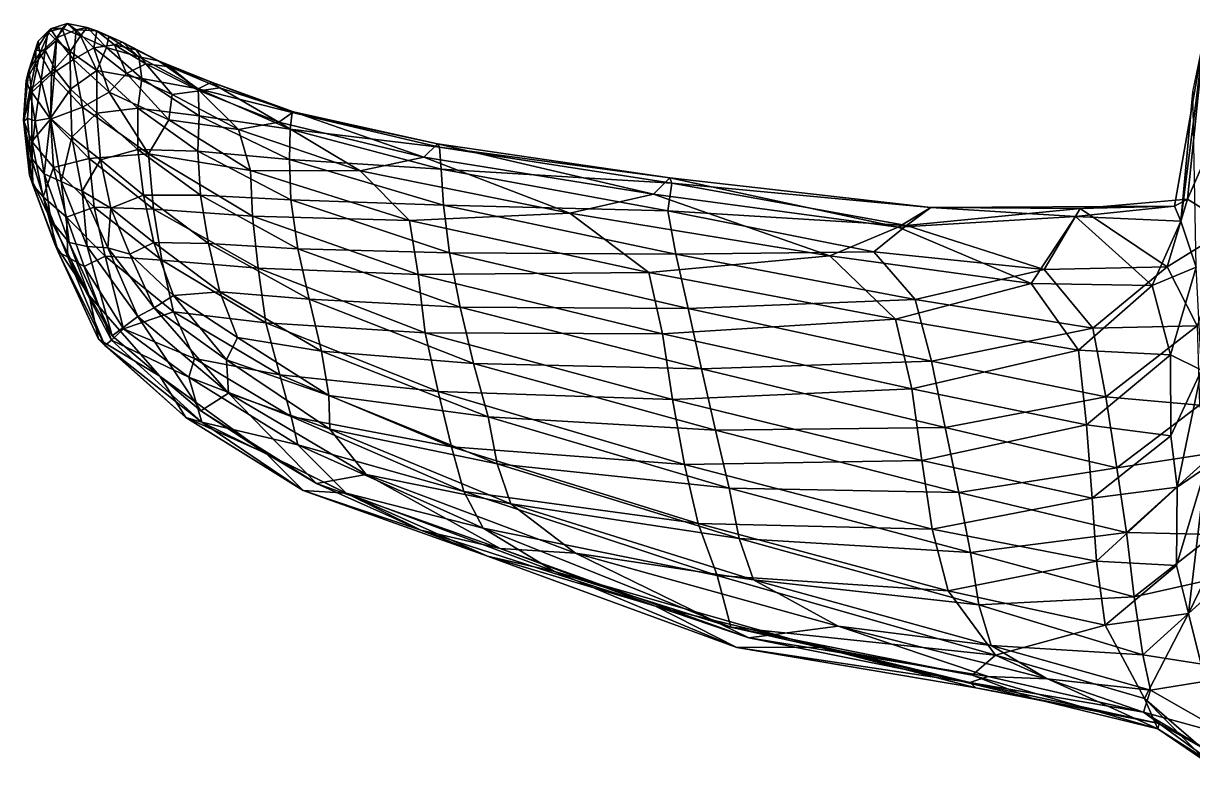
# Model space of a CAD drawing. Extents: x -4.1 to 4.1, y -5.2 to 11.9.
# Drawn here: x -4.116 to -1.371, y -0.943 to 0.812 of the extents above; entities that cross this region are included whole.
import ezdxf

# ---------------------------------------------------------------- set-up
doc = ezdxf.new("R2010")
doc.units = 0
doc.layers.add('HUMPBACK$LWO', color=1, linetype='CONTINUOUS')

msp = doc.modelspace()

# ---------------------------------------------------------------- linework, layer by layer
at = {"layer": 'HUMPBACK$LWO'}
for points in [[(-4.0811, 0.7703, -1.908), (-4.0523, 0.7992, -1.8827), (-4.0586, 0.7922, -1.9389)], [(-4.0777, 0.7421, -1.8407), (-4.0523, 0.7992, -1.8827), (-4.0811, 0.7703, -1.908)], [(-4.0777, 0.7421, -1.8407), (-4.0383, 0.7784, -1.8015), (-4.0523, 0.7992, -1.8827)], [(-4.0586, 0.7922, -1.9389), (-4.0523, 0.7992, -1.8827), (-4.0251, 0.8006, -1.9087)], [(-4.0586, 0.7922, -1.9389), (-4.0251, 0.8006, -1.9087), (-4.0384, 0.7718, -1.9474)], [(-4.0523, 0.7992, -1.8827), (-4.0131, 0.812, -1.8481), (-4.0251, 0.8006, -1.9087)], [(-4.0383, 0.7784, -1.8015), (-4.0131, 0.812, -1.8481), (-4.0523, 0.7992, -1.8827)], [(-4.0066, 0.7463, -1.9078), (-4.0384, 0.7718, -1.9474), (-4.0251, 0.8006, -1.9087)], [(-4.0383, 0.7784, -1.8015), (-3.9924, 0.7969, -1.7664), (-4.0131, 0.812, -1.8481)], [(-4.0383, 0.7784, -1.8015), (-3.9982, 0.7268, -1.6952), (-3.9924, 0.7969, -1.7664)], [(-3.9822, 0.7826, -1.8555), (-4.0251, 0.8006, -1.9087), (-4.0131, 0.812, -1.8481)], [(-3.9822, 0.7826, -1.8555), (-4.0066, 0.7463, -1.9078), (-4.0251, 0.8006, -1.9087)], [(-3.9667, 0.802, -1.7972), (-4.0131, 0.812, -1.8481), (-3.9924, 0.7969, -1.7664)], [(-3.9822, 0.7826, -1.8555), (-4.0131, 0.812, -1.8481), (-3.9667, 0.802, -1.7972)], [(-3.9982, 0.7268, -1.6952), (-3.9504, 0.7548, -1.668), (-3.9924, 0.7969, -1.7664)], [(-3.944, 0.7946, -1.725), (-3.9667, 0.802, -1.7972), (-3.9924, 0.7969, -1.7664)], [(-3.944, 0.7946, -1.725), (-3.9924, 0.7969, -1.7664), (-3.9504, 0.7548, -1.668)], [(-3.9207, 0.7555, -1.7718), (-3.9822, 0.7826, -1.8555), (-3.9667, 0.802, -1.7972)], [(-3.9155, 0.7812, -1.7348), (-3.9667, 0.802, -1.7972), (-3.944, 0.7946, -1.725)], [(-3.9207, 0.7555, -1.7718), (-3.9667, 0.802, -1.7972), (-3.9155, 0.7812, -1.7348)], [(-4.0777, 0.7421, -1.8407), (-4.0811, 0.7703, -1.908), (-4.1035, 0.7022, -1.8909)], [(-4.0872, 0.7484, -1.9445), (-4.1035, 0.7022, -1.8909), (-4.0811, 0.7703, -1.908)], [(-4.0586, 0.7922, -1.9389), (-4.0649, 0.749, -1.9647), (-4.0872, 0.7484, -1.9445)], [(-4.0586, 0.7922, -1.9389), (-4.0872, 0.7484, -1.9445), (-4.0811, 0.7703, -1.908)], [(-4.0499, 0.6931, -1.7396), (-4.0383, 0.7784, -1.8015), (-4.0777, 0.7421, -1.8407)], [(-4.0384, 0.7718, -1.9474), (-4.0649, 0.749, -1.9647), (-4.0586, 0.7922, -1.9389)], [(-4.0649, 0.749, -1.9647), (-4.0384, 0.7718, -1.9474), (-4.0425, 0.7051, -1.9499)], [(-4.0499, 0.6931, -1.7396), (-3.9982, 0.7268, -1.6952), (-4.0383, 0.7784, -1.8015)], [(-4.0066, 0.7463, -1.9078), (-4.0425, 0.7051, -1.9499), (-4.0384, 0.7718, -1.9474)], [(-3.9436, 0.7015, -1.8224), (-4.0066, 0.7463, -1.9078), (-3.9822, 0.7826, -1.8555)], [(-3.9436, 0.7015, -1.8224), (-3.9822, 0.7826, -1.8555), (-3.9207, 0.7555, -1.7718)], [(-3.9504, 0.7548, -1.668), (-3.9021, 0.7619, -1.6387), (-3.944, 0.7946, -1.725)], [(-3.944, 0.7946, -1.725), (-3.9021, 0.7619, -1.6387), (-3.8831, 0.768, -1.6673)], [(-3.944, 0.7946, -1.725), (-3.8831, 0.768, -1.6673), (-3.9155, 0.7812, -1.7348)], [(-3.9207, 0.7555, -1.7718), (-3.9155, 0.7812, -1.7348), (-3.8452, 0.7334, -1.6669)], [(-3.8831, 0.768, -1.6673), (-3.8452, 0.7334, -1.6669), (-3.9155, 0.7812, -1.7348)], [(-1.4142, 0.3831, -0.4473), (-1.3445, 0.7798, -0.3905), (-1.3834, 0.3988, -0.4984)], [(-1.399, 0.3478, -0.3094), (-1.3445, 0.7798, -0.3905), (-1.4142, 0.3831, -0.4473)], [(-1.3707, 0.6516, -0.0992), (-1.3445, 0.7798, -0.3905), (-1.399, 0.3478, -0.3094)], [(-1.3834, 0.3988, -0.4984), (-1.3445, 0.7798, -0.3905), (-1.2427, 0.7212, -0.6469)], [(-4.0876, 0.7177, -1.9656), (-4.1092, 0.6776, -1.9376), (-4.0872, 0.7484, -1.9445)], [(-4.0872, 0.7484, -1.9445), (-4.1092, 0.6776, -1.9376), (-4.1035, 0.7022, -1.8909)], [(-4.096, 0.6505, -1.8083), (-4.0777, 0.7421, -1.8407), (-4.1035, 0.7022, -1.8909)], [(-4.0499, 0.6931, -1.7396), (-4.0777, 0.7421, -1.8407), (-4.096, 0.6505, -1.8083)], [(-4.0649, 0.749, -1.9647), (-4.0876, 0.7177, -1.9656), (-4.0872, 0.7484, -1.9445)], [(-4.0876, 0.7177, -1.9656), (-4.0649, 0.749, -1.9647), (-4.0746, 0.679, -1.97)], [(-4.0746, 0.679, -1.97), (-4.0649, 0.749, -1.9647), (-4.0425, 0.7051, -1.9499)], [(-4.0066, 0.7463, -1.9078), (-4.0058, 0.6576, -1.9007), (-4.0425, 0.7051, -1.9499)], [(-3.9436, 0.7015, -1.8224), (-4.0058, 0.6576, -1.9007), (-4.0066, 0.7463, -1.9078)], [(-3.9504, 0.7548, -1.668), (-3.9982, 0.7268, -1.6952), (-3.915, 0.6507, -1.5656)], [(-3.9021, 0.7619, -1.6387), (-3.9504, 0.7548, -1.668), (-3.8737, 0.6946, -1.5547)], [(-3.915, 0.6507, -1.5656), (-3.8737, 0.6946, -1.5547), (-3.9504, 0.7548, -1.668)], [(-3.9436, 0.7015, -1.8224), (-3.9207, 0.7555, -1.7718), (-3.838, 0.6826, -1.6877)], [(-3.838, 0.6826, -1.6877), (-3.9207, 0.7555, -1.7718), (-3.8452, 0.7334, -1.6669)], [(-3.9021, 0.7619, -1.6387), (-3.8514, 0.7496, -1.6036), (-3.8831, 0.768, -1.6673)], [(-3.8514, 0.7496, -1.6036), (-3.9021, 0.7619, -1.6387), (-3.8289, 0.7172, -1.541)], [(-3.8289, 0.7172, -1.541), (-3.9021, 0.7619, -1.6387), (-3.8737, 0.6946, -1.5547)], [(-3.8514, 0.7496, -1.6036), (-3.7989, 0.724, -1.5847), (-3.8831, 0.768, -1.6673)], [(-3.8831, 0.768, -1.6673), (-3.7989, 0.724, -1.5847), (-3.8452, 0.7334, -1.6669)], [(-3.8514, 0.7496, -1.6036), (-3.7725, 0.7097, -1.5187), (-3.7989, 0.724, -1.5847)], [(-3.8514, 0.7496, -1.6036), (-3.8289, 0.7172, -1.541), (-3.7725, 0.7097, -1.5187)], [(-4.0876, 0.7177, -1.9656), (-4.1008, 0.6552, -1.9645), (-4.1092, 0.6776, -1.9376)], [(-4.0876, 0.7177, -1.9656), (-4.0746, 0.679, -1.97), (-4.1008, 0.6552, -1.9645)], [(-3.9982, 0.7268, -1.6952), (-4.0499, 0.6931, -1.7396), (-3.9774, 0.6149, -1.6111)], [(-3.915, 0.6507, -1.5656), (-3.9982, 0.7268, -1.6952), (-3.9774, 0.6149, -1.6111)], [(-3.8289, 0.7172, -1.541), (-3.8737, 0.6946, -1.5547), (-3.7666, 0.6448, -1.451)], [(-3.7989, 0.724, -1.5847), (-3.7061, 0.6583, -1.5413), (-3.8452, 0.7334, -1.6669)], [(-3.838, 0.6826, -1.6877), (-3.8452, 0.7334, -1.6669), (-3.7061, 0.6583, -1.5413)], [(-3.7725, 0.7097, -1.5187), (-3.8289, 0.7172, -1.541), (-3.7024, 0.6538, -1.4363)], [(-3.8289, 0.7172, -1.541), (-3.7666, 0.6448, -1.451), (-3.7024, 0.6538, -1.4363)], [(-3.7989, 0.724, -1.5847), (-3.7725, 0.7097, -1.5187), (-3.6746, 0.6736, -1.4886)], [(-3.7989, 0.724, -1.5847), (-3.6746, 0.6736, -1.4886), (-3.7061, 0.6583, -1.5413)], [(-1.2791, 0.3345, -0.5756), (-1.3834, 0.3988, -0.4984), (-1.2427, 0.7212, -0.6469)], [(-4.096, 0.6505, -1.8083), (-4.1035, 0.7022, -1.8909), (-4.1161, 0.5848, -1.8673)], [(-4.1092, 0.6776, -1.9376), (-4.1161, 0.5848, -1.8673), (-4.1035, 0.7022, -1.8909)], [(-4.0499, 0.6931, -1.7396), (-4.096, 0.6505, -1.8083), (-4.0523, 0.5872, -1.6953)], [(-4.0746, 0.679, -1.97), (-4.0425, 0.7051, -1.9499), (-4.0528, 0.5892, -1.933)], [(-4.0058, 0.6576, -1.9007), (-4.0528, 0.5892, -1.933), (-4.0425, 0.7051, -1.9499)], [(-3.9774, 0.6149, -1.6111), (-4.0499, 0.6931, -1.7396), (-4.0523, 0.5872, -1.6953)], [(-3.9436, 0.7015, -1.8224), (-3.9439, 0.6013, -1.8245), (-4.0058, 0.6576, -1.9007)], [(-3.9439, 0.6013, -1.8245), (-3.9436, 0.7015, -1.8224), (-3.8472, 0.6125, -1.7159)], [(-3.9436, 0.7015, -1.8224), (-3.838, 0.6826, -1.6877), (-3.8472, 0.6125, -1.7159)], [(-3.915, 0.6507, -1.5656), (-3.7747, 0.5854, -1.4269), (-3.8737, 0.6946, -1.5547)], [(-3.7747, 0.5854, -1.4269), (-3.7666, 0.6448, -1.451), (-3.8737, 0.6946, -1.5547)], [(-3.7725, 0.7097, -1.5187), (-3.6549, 0.661, -1.4253), (-3.6746, 0.6736, -1.4886)], [(-3.7725, 0.7097, -1.5187), (-3.7024, 0.6538, -1.4363), (-3.6549, 0.661, -1.4253)], [(-4.1092, 0.6776, -1.9376), (-4.1148, 0.5821, -1.9244), (-4.1161, 0.5848, -1.8673)], [(-4.1092, 0.6776, -1.9376), (-4.1008, 0.6552, -1.9645), (-4.1148, 0.5821, -1.9244)], [(-4.1008, 0.6552, -1.9645), (-4.0746, 0.679, -1.97), (-4.0882, 0.5835, -1.9507)], [(-4.0746, 0.679, -1.97), (-4.0528, 0.5892, -1.933), (-4.0882, 0.5835, -1.9507)], [(-3.8472, 0.6125, -1.7159), (-3.838, 0.6826, -1.6877), (-3.7031, 0.5947, -1.5637)], [(-3.838, 0.6826, -1.6877), (-3.7061, 0.6583, -1.5413), (-3.7031, 0.5947, -1.5637)], [(-3.4851, 0.6025, -1.3525), (-3.7061, 0.6583, -1.5413), (-3.6746, 0.6736, -1.4886)], [(-3.6549, 0.661, -1.4253), (-3.7024, 0.6538, -1.4363), (-3.5165, 0.5799, -1.2836)], [(-3.4819, 0.604, -1.3055), (-3.4851, 0.6025, -1.3525), (-3.6746, 0.6736, -1.4886)], [(-3.4819, 0.604, -1.3055), (-3.6746, 0.6736, -1.4886), (-3.6549, 0.661, -1.4253)], [(-3.5165, 0.5799, -1.2836), (-3.4819, 0.604, -1.3055), (-3.6549, 0.661, -1.4253)], [(-4.096, 0.6505, -1.8083), (-4.1161, 0.5848, -1.8673), (-4.0961, 0.5346, -1.7693)], [(-4.1008, 0.6552, -1.9645), (-4.1068, 0.5889, -1.9526), (-4.1148, 0.5821, -1.9244)], [(-4.1008, 0.6552, -1.9645), (-4.0882, 0.5835, -1.9507), (-4.1068, 0.5889, -1.9526)], [(-4.0523, 0.5872, -1.6953), (-4.096, 0.6505, -1.8083), (-4.0961, 0.5346, -1.7693)], [(-4.0058, 0.6576, -1.9007), (-4.0026, 0.5448, -1.8782), (-4.0528, 0.5892, -1.933)], [(-4.0058, 0.6576, -1.9007), (-3.9439, 0.6013, -1.8245), (-4.0026, 0.5448, -1.8782)], [(-3.915, 0.6507, -1.5656), (-3.9774, 0.6149, -1.6111), (-3.8228, 0.5057, -1.4376)], [(-3.8228, 0.5057, -1.4376), (-3.7747, 0.5854, -1.4269), (-3.915, 0.6507, -1.5656)], [(-3.6113, 0.5629, -1.316), (-3.7666, 0.6448, -1.451), (-3.7747, 0.5854, -1.4269)], [(-3.7024, 0.6538, -1.4363), (-3.7666, 0.6448, -1.451), (-3.6113, 0.5629, -1.316)], [(-3.4851, 0.6025, -1.3525), (-3.4896, 0.5632, -1.3851), (-3.7061, 0.6583, -1.5413)], [(-3.7031, 0.5947, -1.5637), (-3.7061, 0.6583, -1.5413), (-3.4896, 0.5632, -1.3851)], [(-3.5165, 0.5799, -1.2836), (-3.7024, 0.6538, -1.4363), (-3.6113, 0.5629, -1.316)], [(-1.3629, 0.2391, -0.1399), (-1.3707, 0.6516, -0.0992), (-1.399, 0.3478, -0.3094)], [(-3.9619, 0.4949, -1.5569), (-3.9774, 0.6149, -1.6111), (-4.0523, 0.5872, -1.6953)], [(-3.8228, 0.5057, -1.4376), (-3.9774, 0.6149, -1.6111), (-3.9619, 0.4949, -1.5569)], [(-3.8471, 0.5162, -1.7222), (-3.9439, 0.6013, -1.8245), (-3.8472, 0.6125, -1.7159)], [(-3.8471, 0.5162, -1.7222), (-3.8472, 0.6125, -1.7159), (-3.7065, 0.5118, -1.5885)], [(-3.8472, 0.6125, -1.7159), (-3.7031, 0.5947, -1.5637), (-3.7065, 0.5118, -1.5885)], [(-3.5165, 0.5799, -1.2836), (-3.176, 0.4979, -1.0767), (-3.4819, 0.604, -1.3055)], [(-3.1438, 0.529, -1.1022), (-3.4851, 0.6025, -1.3525), (-3.4819, 0.604, -1.3055)], [(-3.176, 0.4979, -1.0767), (-3.1438, 0.529, -1.1022), (-3.4819, 0.604, -1.3055)], [(-4.0961, 0.5346, -1.7693), (-4.1161, 0.5848, -1.8673), (-4.0941, 0.433, -1.7896)], [(-4.1015, 0.4558, -1.8548), (-4.0941, 0.433, -1.7896), (-4.1161, 0.5848, -1.8673)], [(-4.1015, 0.4558, -1.8548), (-4.1161, 0.5848, -1.8673), (-4.1148, 0.5821, -1.9244)], [(-4.0975, 0.4964, -1.9077), (-4.1148, 0.5821, -1.9244), (-4.1068, 0.5889, -1.9526)], [(-4.0975, 0.4964, -1.9077), (-4.1015, 0.4558, -1.8548), (-4.1148, 0.5821, -1.9244)], [(-4.0975, 0.4964, -1.9077), (-4.1068, 0.5889, -1.9526), (-4.0882, 0.5835, -1.9507)], [(-4.0671, 0.4586, -1.8926), (-4.0975, 0.4964, -1.9077), (-4.0882, 0.5835, -1.9507)], [(-4.0523, 0.5872, -1.6953), (-4.0961, 0.5346, -1.7693), (-4.0455, 0.4733, -1.659)], [(-4.0671, 0.4586, -1.8926), (-4.0882, 0.5835, -1.9507), (-4.0528, 0.5892, -1.933)], [(-4.0671, 0.4586, -1.8926), (-4.0528, 0.5892, -1.933), (-4.0274, 0.4404, -1.8682)], [(-4.0274, 0.4404, -1.8682), (-4.0528, 0.5892, -1.933), (-4.0026, 0.5448, -1.8782)], [(-3.9619, 0.4949, -1.5569), (-4.0523, 0.5872, -1.6953), (-4.0455, 0.4733, -1.659)], [(-3.9439, 0.6013, -1.8245), (-3.9353, 0.4912, -1.8058), (-4.0026, 0.5448, -1.8782)], [(-3.9353, 0.4912, -1.8058), (-3.9439, 0.6013, -1.8245), (-3.8471, 0.5162, -1.7222)], [(-3.5833, 0.4666, -1.2631), (-3.7747, 0.5854, -1.4269), (-3.8228, 0.5057, -1.4376)], [(-3.5833, 0.4666, -1.2631), (-3.6113, 0.5629, -1.316), (-3.7747, 0.5854, -1.4269)], [(-3.7065, 0.5118, -1.5885), (-3.7031, 0.5947, -1.5637), (-3.4915, 0.4924, -1.4087)], [(-3.4915, 0.4924, -1.4087), (-3.7031, 0.5947, -1.5637), (-3.4896, 0.5632, -1.3851)], [(-3.5165, 0.5799, -1.2836), (-3.6113, 0.5629, -1.316), (-3.3253, 0.4661, -1.1282)], [(-3.3253, 0.4661, -1.1282), (-3.176, 0.4979, -1.0767), (-3.5165, 0.5799, -1.2836)], [(-3.4851, 0.6025, -1.3525), (-3.1393, 0.521, -1.1424), (-3.4896, 0.5632, -1.3851)], [(-3.1438, 0.529, -1.1022), (-3.1393, 0.521, -1.1424), (-3.4851, 0.6025, -1.3525)], [(-3.3253, 0.4661, -1.1282), (-3.6113, 0.5629, -1.316), (-3.5833, 0.4666, -1.2631)], [(-3.4915, 0.4924, -1.4087), (-3.4896, 0.5632, -1.3851), (-3.1353, 0.4694, -1.1745)], [(-3.1393, 0.521, -1.1424), (-3.1353, 0.4694, -1.1745), (-3.4896, 0.5632, -1.3851)], [(-4.0455, 0.4733, -1.659), (-4.0961, 0.5346, -1.7693), (-4.0697, 0.4045, -1.7093)], [(-4.0697, 0.4045, -1.7093), (-4.0961, 0.5346, -1.7693), (-4.0941, 0.433, -1.7896)], [(-3.9781, 0.4179, -1.8271), (-4.0274, 0.4404, -1.8682), (-4.0026, 0.5448, -1.8782)], [(-3.9781, 0.4179, -1.8271), (-4.0026, 0.5448, -1.8782), (-3.9353, 0.4912, -1.8058)], [(-3.1438, 0.529, -1.1022), (-3.176, 0.4979, -1.0767), (-2.637, 0.4112, -0.7906)], [(-3.1393, 0.521, -1.1424), (-3.1438, 0.529, -1.1022), (-2.5985, 0.4495, -0.8096)], [(-3.1438, 0.529, -1.1022), (-2.637, 0.4112, -0.7906), (-2.5985, 0.4495, -0.8096)], [(-4.052, 0.3497, -1.8153), (-4.1015, 0.4558, -1.8548), (-4.0975, 0.4964, -1.9077)], [(-4.052, 0.3497, -1.8153), (-4.0975, 0.4964, -1.9077), (-4.0671, 0.4586, -1.8926)], [(-4.0455, 0.4733, -1.659), (-3.9498, 0.3807, -1.5254), (-3.9619, 0.4949, -1.5569)], [(-3.9619, 0.4949, -1.5569), (-3.8105, 0.3758, -1.3967), (-3.8228, 0.5057, -1.4376)], [(-3.9619, 0.4949, -1.5569), (-3.9498, 0.3807, -1.5254), (-3.8105, 0.3758, -1.3967)], [(-3.8471, 0.5162, -1.7222), (-3.8344, 0.4089, -1.7085), (-3.9353, 0.4912, -1.8058)], [(-3.7065, 0.5118, -1.5885), (-3.7, 0.4088, -1.5949), (-3.8471, 0.5162, -1.7222)], [(-3.8471, 0.5162, -1.7222), (-3.7, 0.4088, -1.5949), (-3.8344, 0.4089, -1.7085)], [(-3.8228, 0.5057, -1.4376), (-3.5779, 0.3596, -1.2355), (-3.5833, 0.4666, -1.2631)], [(-3.5779, 0.3596, -1.2355), (-3.8228, 0.5057, -1.4376), (-3.8105, 0.3758, -1.3967)], [(-3.4882, 0.3973, -1.4312), (-3.7, 0.4088, -1.5949), (-3.7065, 0.5118, -1.5885)], [(-3.4915, 0.4924, -1.4087), (-3.4882, 0.3973, -1.4312), (-3.7065, 0.5118, -1.5885)], [(-3.176, 0.4979, -1.0767), (-3.3253, 0.4661, -1.1282), (-2.8337, 0.3666, -0.8673)], [(-2.637, 0.4112, -0.7906), (-3.176, 0.4979, -1.0767), (-2.8337, 0.3666, -0.8673)], [(-3.1353, 0.4694, -1.1745), (-3.1393, 0.521, -1.1424), (-2.594, 0.4366, -0.842)], [(-2.594, 0.4366, -0.842), (-3.1393, 0.521, -1.1424), (-2.5985, 0.4495, -0.8096)], [(-4.0697, 0.4045, -1.7093), (-4.0146, 0.3566, -1.6113), (-4.0455, 0.4733, -1.659)], [(-4.0146, 0.3566, -1.6113), (-3.9498, 0.3807, -1.5254), (-4.0455, 0.4733, -1.659)], [(-3.9353, 0.4912, -1.8058), (-3.911, 0.3778, -1.766), (-3.9781, 0.4179, -1.8271)], [(-3.911, 0.3778, -1.766), (-3.9353, 0.4912, -1.8058), (-3.8344, 0.4089, -1.7085)], [(-3.1353, 0.4694, -1.1745), (-3.1302, 0.385, -1.1961), (-3.4915, 0.4924, -1.4087)], [(-3.4915, 0.4924, -1.4087), (-3.1302, 0.385, -1.1961), (-3.4882, 0.3973, -1.4312)], [(-3.1302, 0.385, -1.1961), (-3.1353, 0.4694, -1.1745), (-2.6035, 0.372, -0.8859)], [(-2.594, 0.4366, -0.842), (-2.6035, 0.372, -0.8859), (-3.1353, 0.4694, -1.1745)], [(-4.052, 0.3497, -1.8153), (-4.0423, 0.2931, -1.7484), (-4.1015, 0.4558, -1.8548)], [(-4.1015, 0.4558, -1.8548), (-4.0423, 0.2931, -1.7484), (-4.0941, 0.433, -1.7896)], [(-4.052, 0.3497, -1.8153), (-4.0671, 0.4586, -1.8926), (-4.0087, 0.2973, -1.7911)], [(-4.0087, 0.2973, -1.7911), (-4.0671, 0.4586, -1.8926), (-4.0274, 0.4404, -1.8682)], [(-3.9667, 0.2884, -1.7741), (-4.0274, 0.4404, -1.8682), (-3.9781, 0.4179, -1.8271)], [(-4.0087, 0.2973, -1.7911), (-4.0274, 0.4404, -1.8682), (-3.9667, 0.2884, -1.7741)], [(-3.5833, 0.4666, -1.2631), (-3.5779, 0.3596, -1.2355), (-3.2099, 0.3488, -1.0414)], [(-3.5833, 0.4666, -1.2631), (-3.2099, 0.3488, -1.0414), (-3.3253, 0.4661, -1.1282)], [(-3.2099, 0.3488, -1.0414), (-2.8337, 0.3666, -0.8673), (-3.3253, 0.4661, -1.1282)], [(-2.5985, 0.4495, -0.8096), (-2.637, 0.4112, -0.7906), (-2.0629, 0.3331, -0.5844)], [(-2.594, 0.4366, -0.842), (-2.5985, 0.4495, -0.8096), (-1.9862, 0.3799, -0.588)], [(-2.5985, 0.4495, -0.8096), (-2.0629, 0.3331, -0.5844), (-1.9862, 0.3799, -0.588)], [(-4.0697, 0.4045, -1.7093), (-4.0941, 0.433, -1.7896), (-4.0344, 0.2754, -1.6883)], [(-4.0423, 0.2931, -1.7484), (-4.0344, 0.2754, -1.6883), (-4.0941, 0.433, -1.7896)], [(-3.9781, 0.4179, -1.8271), (-3.911, 0.3778, -1.766), (-3.9182, 0.2846, -1.7461)], [(-3.9781, 0.4179, -1.8271), (-3.9182, 0.2846, -1.7461), (-3.9667, 0.2884, -1.7741)], [(-2.594, 0.4366, -0.842), (-2.0428, 0.3377, -0.643), (-2.6035, 0.372, -0.8859)], [(-1.9862, 0.3799, -0.588), (-2.0428, 0.3377, -0.643), (-2.594, 0.4366, -0.842)], [(-4.0344, 0.2754, -1.6883), (-4.0118, 0.2632, -1.6233), (-4.0697, 0.4045, -1.7093)], [(-4.0697, 0.4045, -1.7093), (-4.0118, 0.2632, -1.6233), (-4.0146, 0.3566, -1.6113)], [(-3.81, 0.2977, -1.6759), (-3.911, 0.3778, -1.766), (-3.8344, 0.4089, -1.7085)], [(-3.81, 0.2977, -1.6759), (-3.8344, 0.4089, -1.7085), (-3.6816, 0.2954, -1.5825)], [(-3.7, 0.4088, -1.5949), (-3.6816, 0.2954, -1.5825), (-3.8344, 0.4089, -1.7085)], [(-3.4882, 0.3973, -1.4312), (-3.4722, 0.2829, -1.4346), (-3.7, 0.4088, -1.5949)], [(-3.4722, 0.2829, -1.4346), (-3.6816, 0.2954, -1.5825), (-3.7, 0.4088, -1.5949)], [(-3.1157, 0.2731, -1.2129), (-3.4722, 0.2829, -1.4346), (-3.4882, 0.3973, -1.4312)], [(-3.1302, 0.385, -1.1961), (-3.1157, 0.2731, -1.2129), (-3.4882, 0.3973, -1.4312)], [(-3.1157, 0.2731, -1.2129), (-3.1302, 0.385, -1.1961), (-2.5842, 0.27, -0.9287)], [(-2.5842, 0.27, -0.9287), (-3.1302, 0.385, -1.1961), (-2.6035, 0.372, -0.8859)], [(-2.637, 0.4112, -0.7906), (-2.8337, 0.3666, -0.8673), (-2.2228, 0.2662, -0.6156)], [(-2.637, 0.4112, -0.7906), (-2.2228, 0.2662, -0.6156), (-2.0629, 0.3331, -0.5844)], [(-1.6356, 0.3776, -0.5052), (-1.4142, 0.3831, -0.4473), (-1.3834, 0.3988, -0.4984)], [(-1.6356, 0.3776, -0.5052), (-1.3834, 0.3988, -0.4984), (-1.4313, 0.2406, -0.5169)], [(-1.4313, 0.2406, -0.5169), (-1.3834, 0.3988, -0.4984), (-1.2791, 0.3345, -0.5756)], [(-4.0146, 0.3566, -1.6113), (-3.9239, 0.2655, -1.4888), (-3.9498, 0.3807, -1.5254)], [(-3.9239, 0.2655, -1.4888), (-3.791, 0.2559, -1.3641), (-3.9498, 0.3807, -1.5254)], [(-3.9498, 0.3807, -1.5254), (-3.791, 0.2559, -1.3641), (-3.8105, 0.3758, -1.3967)], [(-3.911, 0.3778, -1.766), (-3.8666, 0.27, -1.709), (-3.9182, 0.2846, -1.7461)], [(-3.8666, 0.27, -1.709), (-3.911, 0.3778, -1.766), (-3.81, 0.2977, -1.6759)], [(-3.5647, 0.2371, -1.2072), (-3.5779, 0.3596, -1.2355), (-3.8105, 0.3758, -1.3967)], [(-3.5647, 0.2371, -1.2072), (-3.8105, 0.3758, -1.3967), (-3.791, 0.2559, -1.3641)], [(-3.5779, 0.3596, -1.2355), (-3.1894, 0.2222, -1.0047), (-3.2099, 0.3488, -1.0414)], [(-3.1894, 0.2222, -1.0047), (-3.5779, 0.3596, -1.2355), (-3.5647, 0.2371, -1.2072)], [(-3.2099, 0.3488, -1.0414), (-2.6479, 0.2273, -0.7576), (-2.8337, 0.3666, -0.8673)], [(-2.6479, 0.2273, -0.7576), (-2.2228, 0.2662, -0.6156), (-2.8337, 0.3666, -0.8673)], [(-2.5842, 0.27, -0.9287), (-2.6035, 0.372, -0.8859), (-2.1197, 0.2754, -0.698)], [(-2.0428, 0.3377, -0.643), (-2.1197, 0.2754, -0.698), (-2.6035, 0.372, -0.8859)], [(-1.9862, 0.3799, -0.588), (-2.0629, 0.3331, -0.5844), (-1.646, 0.3587, -0.4417)], [(-1.646, 0.3587, -0.4417), (-2.0629, 0.3331, -0.5844), (-1.7502, 0.201, -0.4473)], [(-1.6356, 0.3776, -0.5052), (-2.0428, 0.3377, -0.643), (-1.9862, 0.3799, -0.588)], [(-1.6356, 0.3776, -0.5052), (-1.7196, 0.2341, -0.56), (-2.0428, 0.3377, -0.643)], [(-1.9862, 0.3799, -0.588), (-1.4142, 0.3831, -0.4473), (-1.6356, 0.3776, -0.5052)], [(-1.646, 0.3587, -0.4417), (-1.4142, 0.3831, -0.4473), (-1.9862, 0.3799, -0.588)], [(-1.646, 0.3587, -0.4417), (-1.7502, 0.201, -0.4473), (-1.4661, 0.1962, -0.3288)], [(-1.4313, 0.2406, -0.5169), (-1.7196, 0.2341, -0.56), (-1.6356, 0.3776, -0.5052)], [(-1.646, 0.3587, -0.4417), (-1.399, 0.3478, -0.3094), (-1.4142, 0.3831, -0.4473)], [(-1.4661, 0.1962, -0.3288), (-1.399, 0.3478, -0.3094), (-1.646, 0.3587, -0.4417)], [(-4.0423, 0.2931, -1.7484), (-4.052, 0.3497, -1.8153), (-3.9617, 0.1731, -1.6869)], [(-3.9617, 0.1731, -1.6869), (-4.052, 0.3497, -1.8153), (-4.0087, 0.2973, -1.7911)], [(-4.0118, 0.2632, -1.6233), (-3.9735, 0.2412, -1.5541), (-4.0146, 0.3566, -1.6113)], [(-3.9735, 0.2412, -1.5541), (-3.9239, 0.2655, -1.4888), (-4.0146, 0.3566, -1.6113)], [(-3.1894, 0.2222, -1.0047), (-2.6479, 0.2273, -0.7576), (-3.2099, 0.3488, -1.0414)], [(-2.0629, 0.3331, -0.5844), (-2.2228, 0.2662, -0.6156), (-1.7502, 0.201, -0.4473)], [(-1.7196, 0.2341, -0.56), (-2.1197, 0.2754, -0.698), (-2.0428, 0.3377, -0.643)], [(-1.3629, 0.2391, -0.1399), (-1.399, 0.3478, -0.3094), (-1.4661, 0.1962, -0.3288)], [(-1.3608, 0.1014, -0.5687), (-1.4313, 0.2406, -0.5169), (-1.2791, 0.3345, -0.5756)], [(-4.0344, 0.2754, -1.6883), (-4.0423, 0.2931, -1.7484), (-3.9395, 0.0702, -1.6005)], [(-3.9395, 0.0702, -1.6005), (-4.0423, 0.2931, -1.7484), (-3.9617, 0.1731, -1.6869)], [(-4.0118, 0.2632, -1.6233), (-4.0344, 0.2754, -1.6883), (-3.925, 0.0553, -1.5434)], [(-3.9395, 0.0702, -1.6005), (-3.925, 0.0553, -1.5434), (-4.0344, 0.2754, -1.6883)], [(-3.9075, 0.078, -1.6494), (-3.9617, 0.1731, -1.6869), (-4.0087, 0.2973, -1.7911)], [(-3.9075, 0.078, -1.6494), (-4.0087, 0.2973, -1.7911), (-3.9667, 0.2884, -1.7741)], [(-3.9182, 0.2846, -1.7461), (-3.8475, 0.1233, -1.6445), (-3.9667, 0.2884, -1.7741)], [(-3.9667, 0.2884, -1.7741), (-3.8475, 0.1233, -1.6445), (-3.9075, 0.078, -1.6494)], [(-3.8666, 0.27, -1.709), (-3.8088, 0.1441, -1.6354), (-3.9182, 0.2846, -1.7461)], [(-3.9182, 0.2846, -1.7461), (-3.8088, 0.1441, -1.6354), (-3.8475, 0.1233, -1.6445)], [(-3.8666, 0.27, -1.709), (-3.81, 0.2977, -1.6759), (-3.7641, 0.1729, -1.6184)], [(-3.7641, 0.1729, -1.6184), (-3.81, 0.2977, -1.6759), (-3.6553, 0.1812, -1.5538)], [(-3.81, 0.2977, -1.6759), (-3.6816, 0.2954, -1.5825), (-3.6553, 0.1812, -1.5538)], [(-3.4722, 0.2829, -1.4346), (-3.4455, 0.1644, -1.422), (-3.6816, 0.2954, -1.5825)], [(-3.6553, 0.1812, -1.5538), (-3.6816, 0.2954, -1.5825), (-3.4455, 0.1644, -1.422)], [(-3.1157, 0.2731, -1.2129), (-3.0907, 0.1456, -1.2128), (-3.4722, 0.2829, -1.4346)], [(-3.4722, 0.2829, -1.4346), (-3.0907, 0.1456, -1.2128), (-3.4455, 0.1644, -1.422)], [(-2.5842, 0.27, -0.9287), (-2.1197, 0.2754, -0.698), (-2.0225, 0.1638, -0.6903)], [(-2.0225, 0.1638, -0.6903), (-2.1197, 0.2754, -0.698), (-1.7196, 0.2341, -0.56)], [(-3.9735, 0.2412, -1.5541), (-4.0118, 0.2632, -1.6233), (-3.9092, 0.0679, -1.4906)], [(-3.9092, 0.0679, -1.4906), (-4.0118, 0.2632, -1.6233), (-3.925, 0.0553, -1.5434)], [(-3.9735, 0.2412, -1.5541), (-3.8809, 0.0943, -1.433), (-3.9239, 0.2655, -1.4888)], [(-3.9239, 0.2655, -1.4888), (-3.8809, 0.0943, -1.433), (-3.764, 0.1346, -1.3307)], [(-3.9239, 0.2655, -1.4888), (-3.764, 0.1346, -1.3307), (-3.791, 0.2559, -1.3641)], [(-3.8666, 0.27, -1.709), (-3.7641, 0.1729, -1.6184), (-3.8088, 0.1441, -1.6354)], [(-3.5468, 0.1091, -1.1751), (-3.791, 0.2559, -1.3641), (-3.764, 0.1346, -1.3307)], [(-3.5647, 0.2371, -1.2072), (-3.791, 0.2559, -1.3641), (-3.5468, 0.1091, -1.1751)], [(-3.1157, 0.2731, -1.2129), (-2.5842, 0.27, -0.9287), (-2.5552, 0.1426, -0.9234)], [(-3.0907, 0.1456, -1.2128), (-3.1157, 0.2731, -1.2129), (-2.5552, 0.1426, -0.9234)], [(-2.6479, 0.2273, -0.7576), (-2.0688, 0.1172, -0.5393), (-2.2228, 0.2662, -0.6156)], [(-2.5552, 0.1426, -0.9234), (-2.5842, 0.27, -0.9287), (-2.0225, 0.1638, -0.6903)], [(-1.7502, 0.201, -0.4473), (-2.2228, 0.2662, -0.6156), (-2.0688, 0.1172, -0.5393)], [(-3.9735, 0.2412, -1.5541), (-3.9092, 0.0679, -1.4906), (-3.8809, 0.0943, -1.433)], [(-3.1894, 0.2222, -1.0047), (-3.5647, 0.2371, -1.2072), (-3.1726, 0.0851, -0.971)], [(-3.1726, 0.0851, -0.971), (-3.5647, 0.2371, -1.2072), (-3.5468, 0.1091, -1.1751)], [(-3.1894, 0.2222, -1.0047), (-2.6157, 0.0831, -0.7246), (-2.6479, 0.2273, -0.7576)], [(-2.6157, 0.0831, -0.7246), (-3.1894, 0.2222, -1.0047), (-3.1726, 0.0851, -0.971)], [(-2.6479, 0.2273, -0.7576), (-2.6157, 0.0831, -0.7246), (-2.0688, 0.1172, -0.5393)], [(-1.6054, 0.0964, -0.5592), (-2.0225, 0.1638, -0.6903), (-1.7196, 0.2341, -0.56)], [(-1.6054, 0.0964, -0.5592), (-1.7196, 0.2341, -0.56), (-1.4313, 0.2406, -0.5169)], [(-1.4313, 0.2406, -0.5169), (-1.3608, 0.1014, -0.5687), (-1.6054, 0.0964, -0.5592)], [(-1.3629, 0.2391, -0.1399), (-1.4661, 0.1962, -0.3288), (-1.4235, 0.0335, -0.26)], [(-1.3504, -0.0023, -0.1104), (-1.3629, 0.2391, -0.1399), (-1.4235, 0.0335, -0.26)], [(-1.6393, 0.0446, -0.3949), (-1.7502, 0.201, -0.4473), (-2.0688, 0.1172, -0.5393)], [(-1.4661, 0.1962, -0.3288), (-1.7502, 0.201, -0.4473), (-1.6393, 0.0446, -0.3949)], [(-1.6393, 0.0446, -0.3949), (-1.4235, 0.0335, -0.26), (-1.4661, 0.1962, -0.3288)], [(-3.9395, 0.0702, -1.6005), (-3.9617, 0.1731, -1.6869), (-3.7961, -0.0166, -1.5153)], [(-3.7961, -0.0166, -1.5153), (-3.9617, 0.1731, -1.6869), (-3.9075, 0.078, -1.6494)], [(-3.8088, 0.1441, -1.6354), (-3.7641, 0.1729, -1.6184), (-3.6392, 0.0218, -1.5071)], [(-3.7641, 0.1729, -1.6184), (-3.6553, 0.1812, -1.5538), (-3.6131, 0.0741, -1.5082)], [(-3.7641, 0.1729, -1.6184), (-3.6131, 0.0741, -1.5082), (-3.6392, 0.0218, -1.5071)], [(-3.6131, 0.0741, -1.5082), (-3.6553, 0.1812, -1.5538), (-3.4165, 0.0421, -1.3935)], [(-3.4165, 0.0421, -1.3935), (-3.6553, 0.1812, -1.5538), (-3.4455, 0.1644, -1.422)], [(-3.8088, 0.1441, -1.6354), (-3.6346, -0.0563, -1.4708), (-3.8475, 0.1233, -1.6445)], [(-3.8088, 0.1441, -1.6354), (-3.6392, 0.0218, -1.5071), (-3.6346, -0.0563, -1.4708)], [(-3.0907, 0.1456, -1.2128), (-3.0591, 0.0134, -1.1982), (-3.4455, 0.1644, -1.422)], [(-3.4165, 0.0421, -1.3935), (-3.4455, 0.1644, -1.422), (-3.0591, 0.0134, -1.1982)], [(-3.0591, 0.0134, -1.1982), (-3.0907, 0.1456, -1.2128), (-2.5243, 0.0004, -0.9311)], [(-2.5243, 0.0004, -0.9311), (-3.0907, 0.1456, -1.2128), (-2.5552, 0.1426, -0.9234)], [(-2.5552, 0.1426, -0.9234), (-2.0225, 0.1638, -0.6903), (-1.9842, 0.0186, -0.7048)], [(-2.5243, 0.0004, -0.9311), (-2.5552, 0.1426, -0.9234), (-1.9842, 0.0186, -0.7048)], [(-1.9842, 0.0186, -0.7048), (-2.0225, 0.1638, -0.6903), (-1.6054, 0.0964, -0.5592)], [(-3.9075, 0.078, -1.6494), (-3.8475, 0.1233, -1.6445), (-3.6998, -0.0981, -1.4769)], [(-3.8809, 0.0943, -1.433), (-3.7145, 0.0252, -1.2925), (-3.764, 0.1346, -1.3307)], [(-3.8475, 0.1233, -1.6445), (-3.6346, -0.0563, -1.4708), (-3.6998, -0.0981, -1.4769)], [(-3.5138, -0.0131, -1.1432), (-3.5468, 0.1091, -1.1751), (-3.764, 0.1346, -1.3307)], [(-3.5138, -0.0131, -1.1432), (-3.764, 0.1346, -1.3307), (-3.7145, 0.0252, -1.2925)], [(-2.6157, 0.0831, -0.7246), (-2.0302, -0.046, -0.5065), (-2.0688, 0.1172, -0.5393)], [(-1.6393, 0.0446, -0.3949), (-2.0688, 0.1172, -0.5393), (-2.0302, -0.046, -0.5065)], [(-3.8809, 0.0943, -1.433), (-3.9092, 0.0679, -1.4906), (-3.7274, -0.0191, -1.3249)], [(-3.8809, 0.0943, -1.433), (-3.7274, -0.0191, -1.3249), (-3.7145, 0.0252, -1.2925)], [(-3.1423, -0.0524, -0.9388), (-3.5468, 0.1091, -1.1751), (-3.5138, -0.0131, -1.1432)], [(-3.1726, 0.0851, -0.971), (-3.5468, 0.1091, -1.1751), (-3.1423, -0.0524, -0.9388)], [(-2.5922, -0.0712, -0.6985), (-2.6157, 0.0831, -0.7246), (-3.1726, 0.0851, -0.971)], [(-2.5922, -0.0712, -0.6985), (-3.1726, 0.0851, -0.971), (-3.1423, -0.0524, -0.9388)], [(-2.0302, -0.046, -0.5065), (-2.6157, 0.0831, -0.7246), (-2.5922, -0.0712, -0.6985)], [(-1.6054, 0.0964, -0.5592), (-1.5751, -0.0647, -0.5822), (-1.9842, 0.0186, -0.7048)], [(-1.6054, 0.0964, -0.5592), (-1.3608, 0.1014, -0.5687), (-1.5751, -0.0647, -0.5822)], [(-1.3608, 0.1014, -0.5687), (-1.3552, -0.0844, -0.5753), (-1.5751, -0.0647, -0.5822)], [(-3.7961, -0.0166, -1.5153), (-3.7346, -0.1137, -1.4219), (-3.9395, 0.0702, -1.6005)], [(-3.9395, 0.0702, -1.6005), (-3.7346, -0.1137, -1.4219), (-3.925, 0.0553, -1.5434)], [(-3.9092, 0.0679, -1.4906), (-3.925, 0.0553, -1.5434), (-3.6974, -0.1246, -1.3454)], [(-3.7346, -0.1137, -1.4219), (-3.6974, -0.1246, -1.3454), (-3.925, 0.0553, -1.5434)], [(-3.9092, 0.0679, -1.4906), (-3.6974, -0.1246, -1.3454), (-3.7274, -0.0191, -1.3249)], [(-3.9075, 0.078, -1.6494), (-3.6998, -0.0981, -1.4769), (-3.7961, -0.0166, -1.5153)], [(-3.3994, -0.0618, -1.367), (-3.6392, 0.0218, -1.5071), (-3.6131, 0.0741, -1.5082)], [(-3.4165, 0.0421, -1.3935), (-3.3994, -0.0618, -1.367), (-3.6131, 0.0741, -1.5082)], [(-3.0591, 0.0134, -1.1982), (-3.0252, -0.1122, -1.1811), (-3.4165, 0.0421, -1.3935)], [(-3.4165, 0.0421, -1.3935), (-3.0252, -0.1122, -1.1811), (-3.3994, -0.0618, -1.367)], [(-2.0302, -0.046, -0.5065), (-1.6207, -0.1311, -0.3726), (-1.6393, 0.0446, -0.3949)], [(-1.6393, 0.0446, -0.3949), (-1.6207, -0.1311, -0.3726), (-1.4235, 0.0335, -0.26)], [(-1.6207, -0.1311, -0.3726), (-1.4228, -0.1564, -0.2847), (-1.4235, 0.0335, -0.26)], [(-1.3504, -0.0023, -0.1104), (-1.4235, 0.0335, -0.26), (-1.4228, -0.1564, -0.2847)], [(-3.4872, -0.1114, -1.1385), (-3.7145, 0.0252, -1.2925), (-3.7274, -0.0191, -1.3249)], [(-3.7145, 0.0252, -1.2925), (-3.4872, -0.1114, -1.1385), (-3.5138, -0.0131, -1.1432)], [(-3.3994, -0.0618, -1.367), (-3.397, -0.1413, -1.3472), (-3.6392, 0.0218, -1.5071)], [(-3.397, -0.1413, -1.3472), (-3.6346, -0.0563, -1.4708), (-3.6392, 0.0218, -1.5071)], [(-3.0252, -0.1122, -1.1811), (-3.0591, 0.0134, -1.1982), (-2.4913, -0.1437, -0.935)], [(-2.5243, 0.0004, -0.9311), (-2.4913, -0.1437, -0.935), (-3.0591, 0.0134, -1.1982)], [(-1.9842, 0.0186, -0.7048), (-1.9523, -0.1371, -0.7182), (-2.5243, 0.0004, -0.9311)], [(-2.5243, 0.0004, -0.9311), (-1.9523, -0.1371, -0.7182), (-2.4913, -0.1437, -0.935)], [(-1.5751, -0.0647, -0.5822), (-1.9523, -0.1371, -0.7182), (-1.9842, 0.0186, -0.7048)], [(-3.5464, -0.198, -1.3318), (-3.7346, -0.1137, -1.4219), (-3.7961, -0.0166, -1.5153)], [(-3.5464, -0.198, -1.3318), (-3.7961, -0.0166, -1.5153), (-3.6998, -0.0981, -1.4769)], [(-3.4715, -0.178, -1.1583), (-3.4872, -0.1114, -1.1385), (-3.7274, -0.0191, -1.3249)], [(-3.4715, -0.178, -1.1583), (-3.7274, -0.0191, -1.3249), (-3.6974, -0.1246, -1.3454)], [(-3.5138, -0.0131, -1.1432), (-3.4872, -0.1114, -1.1385), (-3.1112, -0.1825, -0.9221)], [(-3.5138, -0.0131, -1.1432), (-3.1112, -0.1825, -0.9221), (-3.1423, -0.0524, -0.9388)], [(-1.3504, -0.0023, -0.1104), (-1.4228, -0.1564, -0.2847), (-1.4079, -0.2768, -0.2654)], [(-1.3406, -0.2313, -0.1137), (-1.3504, -0.0023, -0.1104), (-1.4079, -0.2768, -0.2654)], [(-3.1423, -0.0524, -0.9388), (-2.5639, -0.2239, -0.6836), (-2.5922, -0.0712, -0.6985)], [(-3.1112, -0.1825, -0.9221), (-2.5639, -0.2239, -0.6836), (-3.1423, -0.0524, -0.9388)], [(-2.5922, -0.0712, -0.6985), (-2.0071, -0.2143, -0.4867), (-2.0302, -0.046, -0.5065)], [(-1.6207, -0.1311, -0.3726), (-2.0302, -0.046, -0.5065), (-2.0071, -0.2143, -0.4867)], [(-3.4282, -0.2685, -1.2954), (-3.6998, -0.0981, -1.4769), (-3.6346, -0.0563, -1.4708)], [(-3.397, -0.1413, -1.3472), (-3.3118, -0.2476, -1.2647), (-3.6346, -0.0563, -1.4708)], [(-3.4282, -0.2685, -1.2954), (-3.6346, -0.0563, -1.4708), (-3.3118, -0.2476, -1.2647)], [(-3.0041, -0.2224, -1.1676), (-3.397, -0.1413, -1.3472), (-3.3994, -0.0618, -1.367)], [(-3.0252, -0.1122, -1.1811), (-3.0041, -0.2224, -1.1676), (-3.3994, -0.0618, -1.367)], [(-2.5922, -0.0712, -0.6985), (-2.5639, -0.2239, -0.6836), (-2.0071, -0.2143, -0.4867)], [(-1.5751, -0.0647, -0.5822), (-1.549, -0.2321, -0.6068), (-1.9523, -0.1371, -0.7182)], [(-1.3552, -0.0844, -0.5753), (-1.549, -0.2321, -0.6068), (-1.5751, -0.0647, -0.5822)], [(-3.4282, -0.2685, -1.2954), (-3.5464, -0.198, -1.3318), (-3.6998, -0.0981, -1.4769)], [(-1.3552, -0.0844, -0.5753), (-1.3203, -0.1966, -0.6164), (-1.549, -0.2321, -0.6068)], [(-3.5464, -0.198, -1.3318), (-3.4592, -0.2848, -1.2315), (-3.7346, -0.1137, -1.4219)], [(-3.4592, -0.2848, -1.2315), (-3.6974, -0.1246, -1.3454), (-3.7346, -0.1137, -1.4219)], [(-3.4592, -0.2848, -1.2315), (-3.3581, -0.2915, -1.1273), (-3.6974, -0.1246, -1.3454)], [(-3.4715, -0.178, -1.1583), (-3.6974, -0.1246, -1.3454), (-3.3581, -0.2915, -1.1273)], [(-3.0819, -0.2877, -0.9252), (-3.4872, -0.1114, -1.1385), (-3.4715, -0.178, -1.1583)], [(-3.4872, -0.1114, -1.1385), (-3.0819, -0.2877, -0.9252), (-3.1112, -0.1825, -0.9221)], [(-3.0041, -0.2224, -1.1676), (-3.0252, -0.1122, -1.1811), (-2.459, -0.2794, -0.941)], [(-2.459, -0.2794, -0.941), (-3.0252, -0.1122, -1.1811), (-2.4913, -0.1437, -0.935)], [(-1.9523, -0.1371, -0.7182), (-1.9205, -0.2899, -0.7359), (-2.4913, -0.1437, -0.935)], [(-1.607, -0.3033, -0.3845), (-1.6207, -0.1311, -0.3726), (-2.0071, -0.2143, -0.4867)], [(-1.549, -0.2321, -0.6068), (-1.9205, -0.2899, -0.7359), (-1.9523, -0.1371, -0.7182)], [(-1.4228, -0.1564, -0.2847), (-1.6207, -0.1311, -0.3726), (-1.607, -0.3033, -0.3845)], [(-3.0041, -0.2224, -1.1676), (-2.9721, -0.3165, -1.1355), (-3.397, -0.1413, -1.3472)], [(-3.397, -0.1413, -1.3472), (-2.9721, -0.3165, -1.1355), (-3.3118, -0.2476, -1.2647)], [(-2.459, -0.2794, -0.941), (-2.4913, -0.1437, -0.935), (-1.9205, -0.2899, -0.7359)], [(-1.4228, -0.1564, -0.2847), (-1.607, -0.3033, -0.3845), (-1.4079, -0.2768, -0.2654)], [(-3.0819, -0.2877, -0.9252), (-3.4715, -0.178, -1.1583), (-3.0367, -0.3737, -0.9318)], [(-3.0367, -0.3737, -0.9318), (-3.4715, -0.178, -1.1583), (-3.3581, -0.2915, -1.1273)], [(-3.0819, -0.2877, -0.9252), (-2.5322, -0.3628, -0.68), (-3.1112, -0.1825, -0.9221)], [(-3.1112, -0.1825, -0.9221), (-2.5322, -0.3628, -0.68), (-2.5639, -0.2239, -0.6836)], [(-3.1828, -0.3778, -1.1225), (-3.4592, -0.2848, -1.2315), (-3.5464, -0.198, -1.3318)], [(-3.1828, -0.3778, -1.1225), (-3.5464, -0.198, -1.3318), (-3.4282, -0.2685, -1.2954)], [(-2.5639, -0.2239, -0.6836), (-1.9824, -0.3759, -0.4834), (-2.0071, -0.2143, -0.4867)], [(-1.607, -0.3033, -0.3845), (-2.0071, -0.2143, -0.4867), (-1.9824, -0.3759, -0.4834)], [(-1.549, -0.2321, -0.6068), (-1.3203, -0.1966, -0.6164), (-1.5264, -0.384, -0.639)], [(-1.3203, -0.1966, -0.6164), (-1.3216, -0.3887, -0.6342), (-1.5264, -0.384, -0.639)], [(-2.9721, -0.3165, -1.1355), (-3.0041, -0.2224, -1.1676), (-2.4356, -0.3974, -0.9349)], [(-3.0041, -0.2224, -1.1676), (-2.459, -0.2794, -0.941), (-2.4356, -0.3974, -0.9349)], [(-2.5322, -0.3628, -0.68), (-1.9824, -0.3759, -0.4834), (-2.5639, -0.2239, -0.6836)], [(-1.549, -0.2321, -0.6068), (-1.5264, -0.384, -0.639), (-1.9205, -0.2899, -0.7359)], [(-1.3406, -0.2313, -0.1137), (-1.4079, -0.2768, -0.2654), (-1.409, -0.4613, -0.3331)], [(-1.3406, -0.2313, -0.1137), (-1.409, -0.4613, -0.3331), (-1.3808, -0.5737, -0.3163)], [(-1.3199, -0.4475, -0.0987), (-1.3406, -0.2313, -0.1137), (-1.3808, -0.5737, -0.3163)], [(-2.9971, -0.4212, -1.077), (-3.4282, -0.2685, -1.2954), (-3.3118, -0.2476, -1.2647)], [(-3.1828, -0.3778, -1.1225), (-3.4282, -0.2685, -1.2954), (-2.9971, -0.4212, -1.077)], [(-2.9721, -0.3165, -1.1355), (-2.8201, -0.4318, -1.0374), (-3.3118, -0.2476, -1.2647)], [(-2.9971, -0.4212, -1.077), (-3.3118, -0.2476, -1.2647), (-2.8201, -0.4318, -1.0374)], [(-3.1828, -0.3778, -1.1225), (-3.0267, -0.4391, -1.0062), (-3.4592, -0.2848, -1.2315)], [(-3.4592, -0.2848, -1.2315), (-3.0267, -0.4391, -1.0062), (-3.3581, -0.2915, -1.1273)], [(-3.0267, -0.4391, -1.0062), (-2.8697, -0.4752, -0.894), (-3.3581, -0.2915, -1.1273)], [(-3.0367, -0.3737, -0.9318), (-3.3581, -0.2915, -1.1273), (-2.8697, -0.4752, -0.894)], [(-2.4875, -0.4846, -0.6796), (-3.0819, -0.2877, -0.9252), (-3.0367, -0.3737, -0.9318)], [(-3.0819, -0.2877, -0.9252), (-2.4875, -0.4846, -0.6796), (-2.5322, -0.3628, -0.68)], [(-2.4356, -0.3974, -0.9349), (-2.459, -0.2794, -0.941), (-1.8928, -0.4309, -0.7474)], [(-2.459, -0.2794, -0.941), (-1.9205, -0.2899, -0.7359), (-1.8928, -0.4309, -0.7474)], [(-1.8928, -0.4309, -0.7474), (-1.9205, -0.2899, -0.7359), (-1.5264, -0.384, -0.639)], [(-1.4079, -0.2768, -0.2654), (-1.607, -0.3033, -0.3845), (-1.5968, -0.4511, -0.4212)], [(-1.4079, -0.2768, -0.2654), (-1.5968, -0.4511, -0.4212), (-1.409, -0.4613, -0.3331)], [(-2.8201, -0.4318, -1.0374), (-2.9721, -0.3165, -1.1355), (-2.4023, -0.4946, -0.9064)], [(-2.4023, -0.4946, -0.9064), (-2.9721, -0.3165, -1.1355), (-2.4356, -0.3974, -0.9349)], [(-1.607, -0.3033, -0.3845), (-1.9824, -0.3759, -0.4834), (-1.5968, -0.4511, -0.4212)], [(-2.6326, -0.5569, -0.888), (-3.1828, -0.3778, -1.1225), (-2.9971, -0.4212, -1.077)], [(-3.0267, -0.4391, -1.0062), (-3.1828, -0.3778, -1.1225), (-2.6326, -0.5569, -0.888)], [(-2.4557, -0.606, -0.6874), (-2.4875, -0.4846, -0.6796), (-3.0367, -0.3737, -0.9318)], [(-2.4557, -0.606, -0.6874), (-3.0367, -0.3737, -0.9318), (-2.8697, -0.4752, -0.894)], [(-2.5322, -0.3628, -0.68), (-2.4875, -0.4846, -0.6796), (-1.9455, -0.521, -0.5022)], [(-2.5322, -0.3628, -0.68), (-1.9455, -0.521, -0.5022), (-1.9824, -0.3759, -0.4834)], [(-1.5968, -0.4511, -0.4212), (-1.9824, -0.3759, -0.4834), (-1.9455, -0.521, -0.5022)], [(-1.5087, -0.5346, -0.6686), (-1.8928, -0.4309, -0.7474), (-1.5264, -0.384, -0.639)], [(-1.5087, -0.5346, -0.6686), (-1.5264, -0.384, -0.639), (-1.3216, -0.3887, -0.6342)], [(-2.4023, -0.4946, -0.9064), (-2.4356, -0.3974, -0.9349), (-1.8729, -0.5533, -0.7531)], [(-2.4356, -0.3974, -0.9349), (-1.8928, -0.4309, -0.7474), (-1.8729, -0.5533, -0.7531)], [(-1.3216, -0.3887, -0.6342), (-1.2814, -0.484, -0.6682), (-1.5087, -0.5346, -0.6686)], [(-2.8697, -0.4752, -0.894), (-3.0267, -0.4391, -1.0062), (-2.4417, -0.6538, -0.7623)], [(-2.4417, -0.6538, -0.7623), (-3.0267, -0.4391, -1.0062), (-2.6326, -0.5569, -0.888)], [(-2.4132, -0.6312, -0.8386), (-2.6326, -0.5569, -0.888), (-2.9971, -0.4212, -1.077)], [(-2.4132, -0.6312, -0.8386), (-2.9971, -0.4212, -1.077), (-2.8201, -0.4318, -1.0374)], [(-2.8201, -0.4318, -1.0374), (-2.2036, -0.6038, -0.8054), (-2.4132, -0.6312, -0.8386)], [(-2.4023, -0.4946, -0.9064), (-2.2036, -0.6038, -0.8054), (-2.8201, -0.4318, -1.0374)], [(-1.8729, -0.5533, -0.7531), (-1.8928, -0.4309, -0.7474), (-1.5087, -0.5346, -0.6686)], [(-1.5769, -0.6011, -0.4501), (-1.5968, -0.4511, -0.4212), (-1.9455, -0.521, -0.5022)], [(-1.409, -0.4613, -0.3331), (-1.5968, -0.4511, -0.4212), (-1.5769, -0.6011, -0.4501)], [(-1.5769, -0.6011, -0.4501), (-1.3808, -0.5737, -0.3163), (-1.409, -0.4613, -0.3331)], [(-1.3199, -0.4475, -0.0987), (-1.3808, -0.5737, -0.3163), (-1.2895, -0.9415, -0.2759)], [(-2.8697, -0.4752, -0.894), (-2.2472, -0.6532, -0.6531), (-2.4557, -0.606, -0.6874)], [(-2.4417, -0.6538, -0.7623), (-2.2472, -0.6532, -0.6531), (-2.8697, -0.4752, -0.894)], [(-1.8342, -0.6716, -0.5185), (-2.4875, -0.4846, -0.6796), (-2.4557, -0.606, -0.6874)], [(-2.4875, -0.4846, -0.6796), (-1.8342, -0.6716, -0.5185), (-1.9455, -0.521, -0.5022)], [(-1.5087, -0.5346, -0.6686), (-1.2814, -0.484, -0.6682), (-1.4886, -0.6708, -0.6755)], [(-1.2814, -0.484, -0.6682), (-1.2187, -0.7135, -0.6366), (-1.4886, -0.6708, -0.6755)], [(-1.8729, -0.5533, -0.7531), (-1.844, -0.6488, -0.7405), (-2.4023, -0.4946, -0.9064)], [(-2.4023, -0.4946, -0.9064), (-1.844, -0.6488, -0.7405), (-2.2036, -0.6038, -0.8054)], [(-1.5769, -0.6011, -0.4501), (-1.9455, -0.521, -0.5022), (-1.8342, -0.6716, -0.5185)], [(-1.5087, -0.5346, -0.6686), (-1.4886, -0.6708, -0.6755), (-1.8729, -0.5533, -0.7531)], [(-1.8946, -0.7363, -0.6596), (-2.6326, -0.5569, -0.888), (-2.4132, -0.6312, -0.8386)], [(-2.4417, -0.6538, -0.7623), (-2.6326, -0.5569, -0.888), (-1.8946, -0.7363, -0.6596)], [(-1.844, -0.6488, -0.7405), (-1.8729, -0.5533, -0.7531), (-1.4886, -0.6708, -0.6755)], [(-1.5769, -0.6011, -0.4501), (-1.4845, -0.7738, -0.4125), (-1.3808, -0.5737, -0.3163)], [(-1.4845, -0.7738, -0.4125), (-1.2895, -0.9415, -0.2759), (-1.3808, -0.5737, -0.3163)], [(-2.4132, -0.6312, -0.8386), (-2.2036, -0.6038, -0.8054), (-1.8514, -0.7217, -0.6901)], [(-2.2036, -0.6038, -0.8054), (-1.7131, -0.7274, -0.6841), (-1.8514, -0.7217, -0.6901)], [(-1.844, -0.6488, -0.7405), (-1.7131, -0.7274, -0.6841), (-2.2036, -0.6038, -0.8054)], [(-1.8342, -0.6716, -0.5185), (-1.4845, -0.7738, -0.4125), (-1.5769, -0.6011, -0.4501)], [(-2.4557, -0.606, -0.6874), (-2.2472, -0.6532, -0.6531), (-1.8887, -0.719, -0.5518)], [(-2.4557, -0.606, -0.6874), (-1.8887, -0.719, -0.5518), (-1.8342, -0.6716, -0.5185)], [(-2.4132, -0.6312, -0.8386), (-1.8514, -0.7217, -0.6901), (-1.8946, -0.7363, -0.6596)], [(-2.4417, -0.6538, -0.7623), (-1.8799, -0.7484, -0.6102), (-2.2472, -0.6532, -0.6531)], [(-1.8946, -0.7363, -0.6596), (-1.8799, -0.7484, -0.6102), (-2.4417, -0.6538, -0.7623)], [(-2.2472, -0.6532, -0.6531), (-1.7488, -0.7729, -0.5708), (-1.8887, -0.719, -0.5518)], [(-1.8799, -0.7484, -0.6102), (-1.7488, -0.7729, -0.5708), (-2.2472, -0.6532, -0.6531)], [(-1.7131, -0.7274, -0.6841), (-1.844, -0.6488, -0.7405), (-1.47, -0.7539, -0.6605)], [(-1.47, -0.7539, -0.6605), (-1.844, -0.6488, -0.7405), (-1.4886, -0.6708, -0.6755)], [(-1.8342, -0.6716, -0.5185), (-1.8887, -0.719, -0.5518), (-1.4534, -0.8446, -0.4888)], [(-1.8342, -0.6716, -0.5185), (-1.4534, -0.8446, -0.4888), (-1.4845, -0.7738, -0.4125)], [(-1.47, -0.7539, -0.6605), (-1.4886, -0.6708, -0.6755), (-1.2187, -0.7135, -0.6366)], [(-1.47, -0.7539, -0.6605), (-1.2187, -0.7135, -0.6366), (-1.2809, -0.8623, -0.572)], [(-1.8946, -0.7363, -0.6596), (-1.8514, -0.7217, -0.6901), (-1.4868, -0.8053, -0.6129)], [(-1.8946, -0.7363, -0.6596), (-1.4868, -0.8053, -0.6129), (-1.45, -0.8322, -0.5583)], [(-1.8799, -0.7484, -0.6102), (-1.8946, -0.7363, -0.6596), (-1.45, -0.8322, -0.5583)], [(-1.8887, -0.719, -0.5518), (-1.7488, -0.7729, -0.5708), (-1.4534, -0.8446, -0.4888)], [(-1.8514, -0.7217, -0.6901), (-1.7131, -0.7274, -0.6841), (-1.4868, -0.8053, -0.6129)], [(-1.7131, -0.7274, -0.6841), (-1.47, -0.7539, -0.6605), (-1.4868, -0.8053, -0.6129)], [(-1.7488, -0.7729, -0.5708), (-1.8799, -0.7484, -0.6102), (-1.45, -0.8322, -0.5583)], [(-1.4868, -0.8053, -0.6129), (-1.47, -0.7539, -0.6605), (-1.2809, -0.8623, -0.572)], [(-1.7488, -0.7729, -0.5708), (-1.45, -0.8322, -0.5583), (-1.4534, -0.8446, -0.4888)], [(-1.3345, -0.9255, -0.3992), (-1.2895, -0.9415, -0.2759), (-1.4845, -0.7738, -0.4125)], [(-1.4845, -0.7738, -0.4125), (-1.4534, -0.8446, -0.4888), (-1.3345, -0.9255, -0.3992)], [(-1.2809, -0.8623, -0.572), (-1.2845, -0.9252, -0.5287), (-1.4868, -0.8053, -0.6129)], [(-1.45, -0.8322, -0.5583), (-1.4868, -0.8053, -0.6129), (-1.2845, -0.9252, -0.5287)], [(-1.4534, -0.8446, -0.4888), (-1.45, -0.8322, -0.5583), (-1.299, -0.9429, -0.4755)], [(-1.299, -0.9429, -0.4755), (-1.3345, -0.9255, -0.3992), (-1.4534, -0.8446, -0.4888)], [(-1.2845, -0.9252, -0.5287), (-1.299, -0.9429, -0.4755), (-1.45, -0.8322, -0.5583)]]:
    msp.add_3dface(points, dxfattribs=at)

doc.saveas('drawing.dxf')
